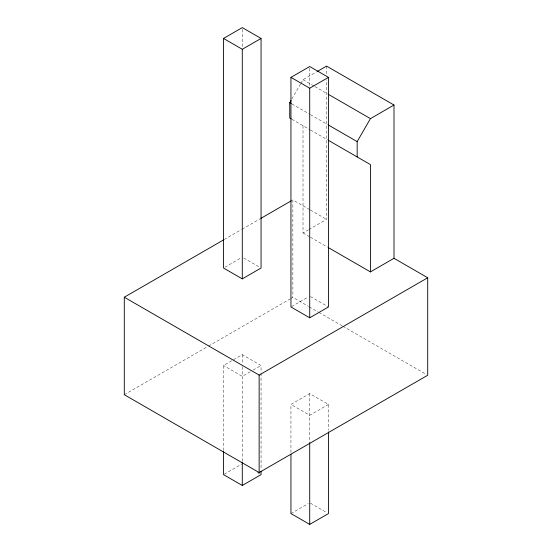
<?xml version="1.0" encoding="UTF-8"?>
<svg xmlns="http://www.w3.org/2000/svg" width="552" height="552" viewBox="0 0 552 552"><rect width="100%" height="100%" fill="white"/><g stroke="black" fill="none" stroke-linecap="round" stroke-linejoin="round"><path stroke-width="0.41" stroke-dasharray="2.76 2.07" d="M291.877 98.987L300.44 84.152M300.868 83.414L303.013 79.702L316.262 72.057M224.236 239.52L241.39 229.618M242.135 229.19L260.04 218.854M224.961 267.196L241.562 257.611M303.013 125.683L303.013 232.972L308.168 229.998M308.899 229.57L326.57 219.372L326.57 79.881M124.29 394.708L207.828 346.477M208.573 346.042L289.876 299.101M290.621 298.673L292.857 297.383L308.506 306.415M291.663 306.539L308.271 296.955M223.512 450.577L223.512 365.507L242.287 354.674L261.055 365.507L261.055 372.379M250.228 371.758L242.287 376.347L223.512 365.507M253.113 370.095L261.055 365.507M290.945 452.557L290.945 404.437L309.713 393.597L328.488 404.437L328.488 430.215M328.488 404.437L309.713 415.276L290.945 404.437M224.236 474.216L241.562 464.211M290.945 513.56L308.271 503.562M303.013 79.702L314.123 86.119M314.868 86.547L327.46 93.819M291.96 103.976L309.741 114.243M310.486 114.671L327.529 124.51M291.953 119.301L309.741 129.575M310.417 129.961L327.529 139.835M309.713 209.636L292.857 199.907L292.857 297.383M310.445 210.057L326.57 219.372M303.013 232.972L309.679 236.822M310.417 237.25L327.46 247.089M243.729 258.025L259.612 267.196M310.438 296.541L327.764 306.539M309.251 306.843L318.187 312.004M318.932 312.439L342.033 325.77M342.778 326.204L426.22 374.38M257.446 472.546L260.337 474.216M310.438 503.141L327.039 512.732M326.57 66.102L326.57 75.576M309.713 68.248L309.713 86.305M309.713 393.597L309.713 442.58M261.055 373.242L261.055 469.476M242.287 29.318L242.287 47.375M242.287 354.674L242.287 363.264M242.287 366.7L242.287 461.41"/><path stroke-width="0.83" d="M291.221 118.88L289.738 118.025L289.738 102.693L291.021 100.471M357.165 156.947L357.165 141.623L370.44 118.632L393.997 105.032L393.997 258.301L427.71 277.76L427.71 375.243L259.143 472.56L124.29 394.708L124.29 297.224L223.491 239.954M223.512 38.44L242.287 27.6L261.055 38.44L261.055 268.03L242.287 278.87L223.512 268.03L223.512 38.44L242.287 49.273L261.055 38.44M290.945 77.37L309.713 66.53L328.488 77.37L328.488 306.96L309.713 317.8L290.945 306.96L290.945 77.37L309.713 88.203L328.488 77.37M317 71.629L326.57 66.102L393.997 105.032M260.785 218.419L291.366 200.762M328.205 247.517L370.44 271.901L393.997 258.301M124.29 297.224L259.143 375.084L427.71 277.76M223.512 451.432L223.512 474.63L242.287 485.47L261.055 474.63L261.055 471.194M290.945 454.275L290.945 513.56L309.713 524.4L328.488 513.56L328.488 431.933M328.205 94.247L370.44 118.632M289.738 102.693L291.221 103.548M328.267 124.938L357.165 141.623M328.267 140.263L370.44 164.613L370.44 271.901M309.713 88.203L309.713 317.8M309.713 442.773L309.713 524.4M259.143 375.084L259.143 472.56M242.287 49.273L242.287 278.87M242.287 462.272L242.287 485.47"/></g></svg>
